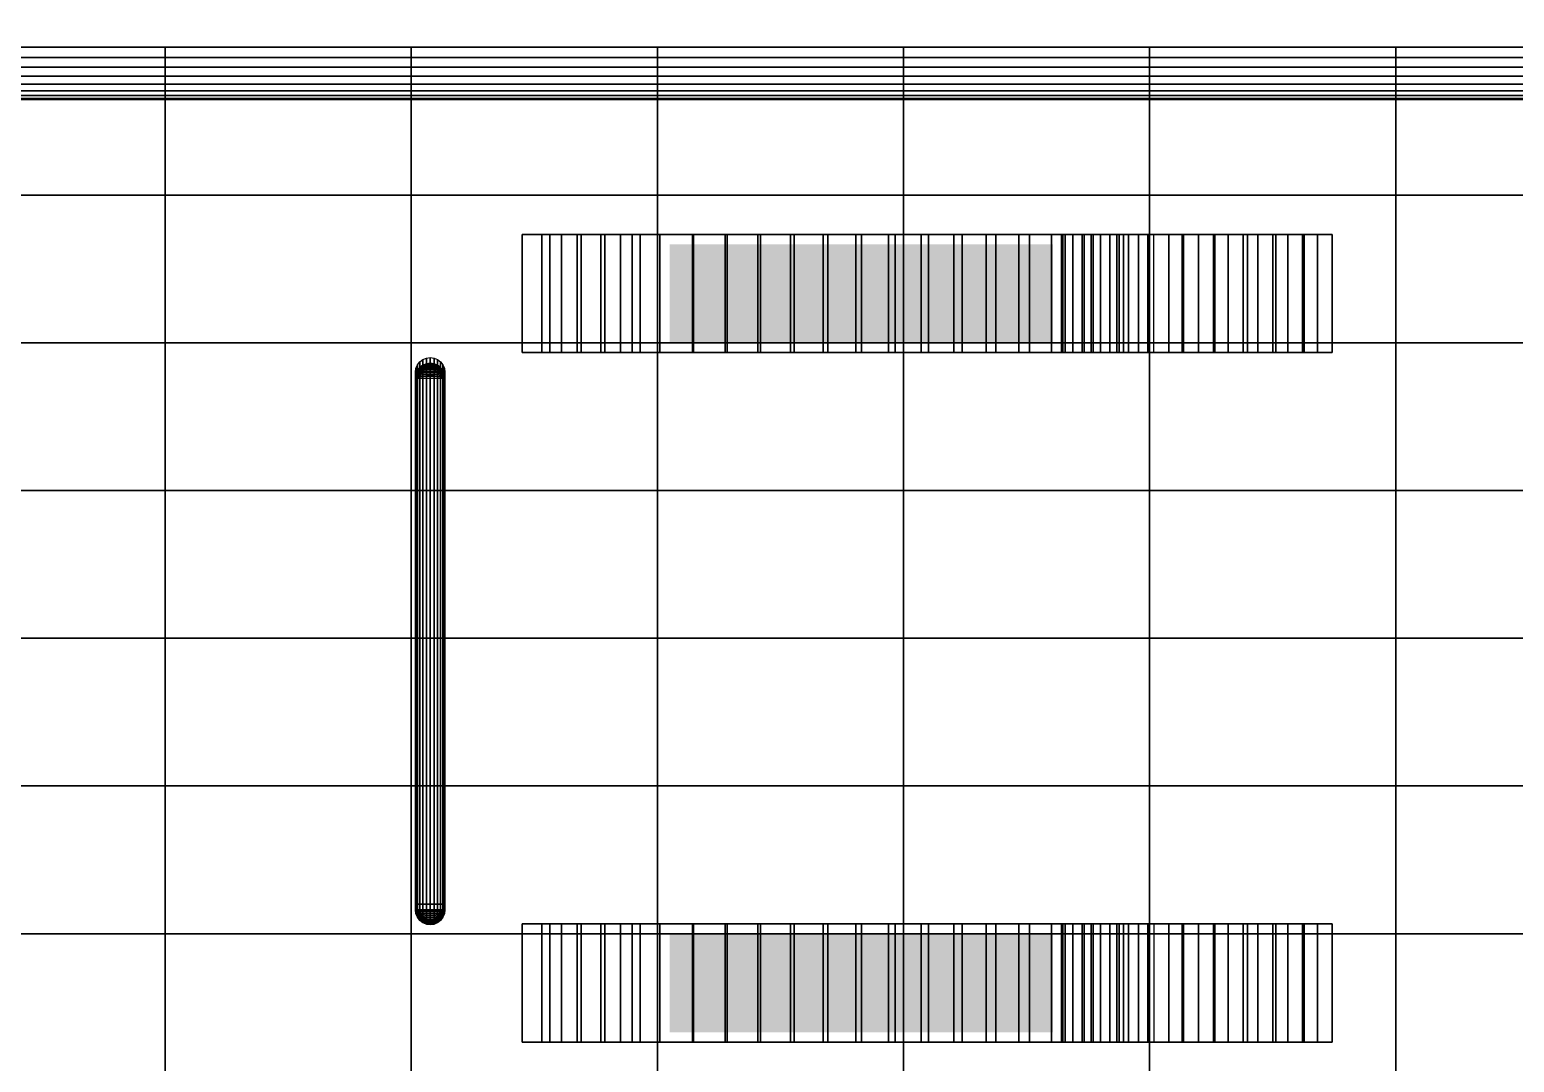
# Model space of a CAD drawing. Extents: x 21 to 175, y -6 to 102.
# Drawn here: x 80.5 to 140.8, y 30.8 to 72.7 of the extents above; entities that cross this region are included whole.
import ezdxf

# ---------------------------------------------------------------- set-up
doc = ezdxf.new("R2010")
doc.units = 0
for name, color, linetype in [('ARM', 10, 'CONTINUOUS'), ('BOTTOM', 5, 'CONTINUOUS'), ('CHAIR', 9, 'CONTINUOUS'), ('CON7', 4, 'CONTINUOUS'), ('RAIL', 9, 'CONTINUOUS'), ('RTBODY', 15, 'CONTINUOUS'), ('TOP', 5, 'CONTINUOUS'), ('WINDOW', 7, 'CONTINUOUS')]:
    doc.layers.add(name, color=color, linetype=linetype)

msp = doc.modelspace()

# ---------------------------------------------------------------- linework, layer by layer
at = {"layer": 'ARM', "color": 1, "extrusion": (-2.23e-14, -1.06e-14, -1)}
msp.add_solid([(-122.076728, 63.999822, -10.443901), (-122.076728, 59.999822, -10.443901), (-106.500728, 63.999822, -10.443901), (-106.500728, 59.999822, -10.443901)], dxfattribs=at)
at = {"layer": 'ARM', "color": 1, "extrusion": (-2.23e-14, 3.99e-14, -1)}
msp.add_solid([(-122.076728, 32.000178, -10.443901), (-122.076728, 36.000178, -10.443901), (-106.500728, 32.000178, -10.443901), (-106.500728, 36.000178, -10.443901)], dxfattribs=at)
at = {"layer": 'ARM'}
for points, invisible_edges in [([(100.511213, 64.399822, 5.51737), (106.100728, 64.399822, 10.443901), (106.100728, 64.399822, 12.043901), (100.511213, 64.399822, 8.970432)], 1), ([(106.100728, 64.399822, 2.443901), (106.100728, 64.399822, 10.443901), (100.511213, 64.399822, 5.51737)], 3), ([(122.478134, 64.399822, 10.443901), (122.478134, 64.399822, 2.443901), (106.100728, 64.399822, 2.443901), (106.100728, 64.399822, 10.443901)], 5), ([(126.171285, 64.399822, 2.443901), (126.171285, 64.399822, 12.043901), (122.478134, 64.399822, 10.443901), (122.478134, 64.399822, 2.443901)], 5), ([(129.975708, 64.399822, 2.443901), (133.419209, 64.399822, 4.795976), (126.171285, 64.399822, 12.043901), (126.171285, 64.399822, 2.443901)], 4), ([(106.100728, 59.599822, 2.443901), (106.100728, 59.599822, 10.443901), (100.511213, 59.599822, 5.51737)], 3), ([(100.511213, 59.599822, 5.51737), (106.100728, 59.599822, 10.443901), (106.100728, 59.599822, 12.043901), (100.511213, 59.599822, 8.970432)], 1), ([(122.478134, 59.599822, 10.443901), (122.478134, 59.599822, 2.443901), (106.100728, 59.599822, 2.443901), (106.100728, 59.599822, 10.443901)], 5), ([(126.171285, 59.599822, 2.443901), (126.171285, 59.599822, 12.043901), (122.478134, 59.599822, 10.443901), (122.478134, 59.599822, 2.443901)], 5), ([(129.975708, 59.599822, 2.443901), (133.419209, 59.599822, 4.795976), (126.171285, 59.599822, 12.043901), (126.171285, 59.599822, 2.443901)], 4), ([(100.511213, 36.400178, 5.51737), (106.100728, 36.400178, 10.443901), (106.100728, 36.400178, 12.043901), (100.511213, 36.400178, 8.970432)], 1), ([(106.100728, 36.400178, 2.443901), (106.100728, 36.400178, 10.443901), (100.511213, 36.400178, 5.51737)], 3), ([(122.478134, 36.400178, 10.443901), (122.478134, 36.400178, 2.443901), (106.100728, 36.400178, 2.443901), (106.100728, 36.400178, 10.443901)], 5), ([(126.171285, 36.400178, 2.443901), (126.171285, 36.400178, 12.043901), (122.478134, 36.400178, 10.443901), (122.478134, 36.400178, 2.443901)], 5), ([(129.975708, 36.400178, 2.443901), (133.419209, 36.400178, 4.795976), (126.171285, 36.400178, 12.043901), (126.171285, 36.400178, 2.443901)], 4), ([(106.100728, 31.600178, 2.443901), (106.100728, 31.600178, 10.443901), (100.511213, 31.600178, 5.51737)], 3), ([(100.511213, 31.600178, 5.51737), (106.100728, 31.600178, 10.443901), (106.100728, 31.600178, 12.043901), (100.511213, 31.600178, 8.970432)], 1), ([(122.478134, 31.600178, 10.443901), (122.478134, 31.600178, 2.443901), (106.100728, 31.600178, 2.443901), (106.100728, 31.600178, 10.443901)], 5), ([(126.171285, 31.600178, 2.443901), (126.171285, 31.600178, 12.043901), (122.478134, 31.600178, 10.443901), (122.478134, 31.600178, 2.443901)], 5), ([(129.975708, 31.600178, 2.443901), (133.419209, 31.600178, 4.795976), (126.171285, 31.600178, 12.043901), (126.171285, 31.600178, 2.443901)], 4)]:
    msp.add_3dface(points, dxfattribs=dict(at, invisible_edges=invisible_edges))
at = {"layer": 'CHAIR'}
for points in [[(97.371285, 58.799822, 2.443901), (96.171285, 58.799822, 2.443901), (96.171285, 58.565683, 31.242949), (97.371285, 58.565683, 31.242949)], [(96.171285, 58.799822, 2.443901), (97.371285, 58.799822, 2.443901), (97.371285, 37.200535, 2.268297), (96.171285, 37.200535, 2.268297)], [(96.171285, 58.565683, 31.242949), (97.371285, 58.565683, 31.242949), (97.371285, 36.966397, 31.067345), (96.171285, 36.966397, 31.067345)], [(97.371285, 36.966397, 31.067345), (96.171285, 36.966397, 31.067345), (96.171285, 37.200535, 2.268297), (97.371285, 37.199822, 2.443901)]]:
    msp.add_3dface(points, dxfattribs=at)
at = {"layer": 'CON7', "extrusion": (-2.4e-15, 1, 3.2e-15)}
for p, q in [((110.741672, 72, 19.531668), (108.620507, 72, 22.213055)), ((112.421926, 72, 19.085351), (109.920217, 72, 22.247789)), ((113.728791, 72, 19.989615), (111.943142, 72, 22.246873)), ((137.999135, 72, 20.693671), (132.955923, 72, 27.06885)), ((136.505576, 72, 20.809471), (134.469233, 72, 23.383634)), ((139.866085, 72, 20.836232), (135.560716, 72, 26.278696))]:
    msp.add_line(p, q, dxfattribs=at)
at = {"layer": 'WINDOW', "extrusion": (-3.3e-15, 1, 2.5e-15)}
msp.add_line((143.272078, 72, 30.727922), (82.043291, 72, 18), dxfattribs=at)
at = {"layer": 'WINDOW'}
msp.add_line((156, 72, 18), (82.043291, 72, 18), dxfattribs=at)

# ---------------------------------------------------------------- meshes
at = {"layer": 'ARM'}
mesh = msp.add_polymesh((2, 6), dxfattribs=at)
for k, corner in enumerate([(106.100728, 64.399822, 12.043901), (104.982825, 64.399822, 11.429207), (103.864922, 64.399822, 10.814513), (102.747019, 64.399822, 10.19982), (101.629116, 64.399822, 9.585126), (100.511213, 64.399822, 8.970432), (106.100728, 59.599822, 12.043901), (104.982825, 59.599822, 11.429207), (103.864922, 59.599822, 10.814513), (102.747019, 59.599822, 10.19982), (101.629116, 59.599822, 9.585126), (100.511213, 59.599822, 8.970432)]):
    mesh.set_mesh_vertex(divmod(k, 6), corner)
mesh = msp.add_polymesh((2, 6), dxfattribs=at)
for k, corner in enumerate([(100.511213, 59.599822, 8.970432), (100.511213, 59.599822, 8.27982), (100.511213, 59.599822, 7.589207), (100.511213, 59.599822, 6.898595), (100.511213, 59.599822, 6.207982), (100.511213, 59.599822, 5.51737), (100.511213, 64.399822, 8.970432), (100.511213, 64.399822, 8.27982), (100.511213, 64.399822, 7.589207), (100.511213, 64.399822, 6.898595), (100.511213, 64.399822, 6.207982), (100.511213, 64.399822, 5.51737)]):
    mesh.set_mesh_vertex(divmod(k, 6), corner)
mesh = msp.add_polymesh((2, 8), dxfattribs=at)
for k, corner in enumerate([(100.511213, 59.599822, 5.51737), (101.309715, 59.599822, 5.078303), (102.108217, 59.599822, 4.639236), (102.906719, 59.599822, 4.200169), (103.705221, 59.599822, 3.761102), (104.503724, 59.599822, 3.322035), (105.302226, 59.599822, 2.882968), (106.100728, 59.599822, 2.443901), (100.511213, 64.399822, 5.51737), (101.309715, 64.399822, 5.078303), (102.108217, 64.399822, 4.639236), (102.906719, 64.399822, 4.200169), (103.705221, 64.399822, 3.761102), (104.503724, 64.399822, 3.322035), (105.302226, 64.399822, 2.882968), (106.100728, 64.399822, 2.443901)]):
    mesh.set_mesh_vertex(divmod(k, 8), corner)
mesh = msp.add_polymesh((2, 13), dxfattribs=at)
for k, corner in enumerate([(106.100728, 59.599822, 10.443901), (107.465512, 59.599822, 10.443901), (108.830295, 59.599822, 10.443901), (110.195079, 59.599822, 10.443901), (111.559863, 59.599822, 10.443901), (112.924647, 59.599822, 10.443901), (114.289431, 59.599822, 10.443901), (115.654215, 59.599822, 10.443901), (117.018998, 59.599822, 10.443901), (118.383782, 59.599822, 10.443901), (119.748566, 59.599822, 10.443901), (121.11335, 59.599822, 10.443901), (122.478134, 59.599822, 10.443901), (106.100728, 64.399822, 10.443901), (107.465512, 64.399822, 10.443901), (108.830295, 64.399822, 10.443901), (110.195079, 64.399822, 10.443901), (111.559863, 64.399822, 10.443901), (112.924647, 64.399822, 10.443901), (114.289431, 64.399822, 10.443901), (115.654215, 64.399822, 10.443901), (117.018998, 64.399822, 10.443901), (118.383782, 64.399822, 10.443901), (119.748566, 64.399822, 10.443901), (121.11335, 64.399822, 10.443901), (122.478134, 64.399822, 10.443901)]):
    mesh.set_mesh_vertex(divmod(k, 13), corner)
mesh = msp.add_polymesh((2, 4), dxfattribs=at)
for k, corner in enumerate([(106.100728, 59.599822, 10.443901), (106.100728, 59.599822, 10.977234), (106.100728, 59.599822, 11.510568), (106.100728, 59.599822, 12.043901), (106.100728, 64.399822, 10.443901), (106.100728, 64.399822, 10.977234), (106.100728, 64.399822, 11.510568), (106.100728, 64.399822, 12.043901)]):
    mesh.set_mesh_vertex(divmod(k, 4), corner)
mesh = msp.add_polymesh((2, 19), dxfattribs=at)
for k, corner in enumerate([(106.100728, 59.599822, 2.443901), (107.427116, 59.599822, 2.443901), (108.753503, 59.599822, 2.443901), (110.079891, 59.599822, 2.443901), (111.406279, 59.599822, 2.443901), (112.732667, 59.599822, 2.443901), (114.059055, 59.599822, 2.443901), (115.385442, 59.599822, 2.443901), (116.71183, 59.599822, 2.443901), (118.038218, 59.599822, 2.443901), (119.364606, 59.599822, 2.443901), (120.690994, 59.599822, 2.443901), (122.017382, 59.599822, 2.443901), (123.343769, 59.599822, 2.443901), (124.670157, 59.599822, 2.443901), (125.996545, 59.599822, 2.443901), (127.322933, 59.599822, 2.443901), (128.649321, 59.599822, 2.443901), (129.975708, 59.599822, 2.443901), (106.100728, 64.399822, 2.443901), (107.427116, 64.399822, 2.443901), (108.753503, 64.399822, 2.443901), (110.079891, 64.399822, 2.443901), (111.406279, 64.399822, 2.443901), (112.732667, 64.399822, 2.443901), (114.059055, 64.399822, 2.443901), (115.385442, 64.399822, 2.443901), (116.71183, 64.399822, 2.443901), (118.038218, 64.399822, 2.443901), (119.364606, 64.399822, 2.443901), (120.690994, 64.399822, 2.443901), (122.017382, 64.399822, 2.443901), (123.343769, 64.399822, 2.443901), (124.670157, 64.399822, 2.443901), (125.996545, 64.399822, 2.443901), (127.322933, 64.399822, 2.443901), (128.649321, 64.399822, 2.443901), (129.975708, 64.399822, 2.443901)]):
    mesh.set_mesh_vertex(divmod(k, 19), corner)
at = {"layer": 'ARM', "color": 1}
mesh = msp.add_polymesh((2, 13), dxfattribs=at)
for k, corner in enumerate([(126.171285, 64.399822, 12.043901), (125.919823, 64.399822, 12.363911), (125.543457, 64.399822, 12.51879), (125.139593, 64.399822, 12.468454), (124.761878, 64.399822, 12.305148), (124.384281, 64.399822, 12.14156), (124.006684, 64.399822, 11.977972), (123.629088, 64.399822, 11.814384), (123.251491, 64.399822, 11.650796), (122.874018, 64.399822, 11.486929), (122.561079, 64.399822, 11.226721), (122.416658, 64.399822, 10.846219), (122.478134, 64.399822, 10.443901), (126.171285, 59.599822, 12.043901), (125.919823, 59.599822, 12.363911), (125.543457, 59.599822, 12.51879), (125.139593, 59.599822, 12.468454), (124.761878, 59.599822, 12.305148), (124.384281, 59.599822, 12.14156), (124.006684, 59.599822, 11.977972), (123.629088, 59.599822, 11.814384), (123.251491, 59.599822, 11.650796), (122.874018, 59.599822, 11.486929), (122.561079, 59.599822, 11.226721), (122.416658, 59.599822, 10.846219), (122.478134, 59.599822, 10.443901)]):
    mesh.set_mesh_vertex(divmod(k, 13), corner)
at = {"layer": 'ARM'}
mesh = msp.add_polymesh((2, 4), dxfattribs=at)
for k, corner in enumerate([(126.171285, 64.399822, 12.043901), (124.940234, 64.399822, 11.510568), (123.709184, 64.399822, 10.977234), (122.478134, 64.399822, 10.443901), (126.171285, 59.599822, 12.043901), (124.940234, 59.599822, 11.510568), (123.709184, 59.599822, 10.977234), (122.478134, 59.599822, 10.443901)]):
    mesh.set_mesh_vertex(divmod(k, 4), corner)
mesh = msp.add_polymesh((2, 13), dxfattribs=at)
for k, corner in enumerate([(126.171285, 64.399822, 12.043901), (126.775278, 64.399822, 11.439907), (127.379272, 64.399822, 10.835914), (127.983266, 64.399822, 10.23192), (128.58726, 64.399822, 9.627926), (129.191253, 64.399822, 9.023932), (129.795247, 64.399822, 8.419939), (130.399241, 64.399822, 7.815945), (131.003235, 64.399822, 7.211951), (131.607228, 64.399822, 6.607957), (132.211222, 64.399822, 6.003964), (132.815216, 64.399822, 5.39997), (133.419209, 64.399822, 4.795976), (126.171285, 59.599822, 12.043901), (126.775278, 59.599822, 11.439907), (127.379272, 59.599822, 10.835914), (127.983266, 59.599822, 10.23192), (128.58726, 59.599822, 9.627926), (129.191253, 59.599822, 9.023932), (129.795247, 59.599822, 8.419939), (130.399241, 59.599822, 7.815945), (131.003235, 59.599822, 7.211951), (131.607228, 59.599822, 6.607957), (132.211222, 59.599822, 6.003964), (132.815216, 59.599822, 5.39997), (133.419209, 59.599822, 4.795976)]):
    mesh.set_mesh_vertex(divmod(k, 13), corner)
mesh = msp.add_polymesh((2, 4), dxfattribs=at)
for k, corner in enumerate([(129.975708, 59.599822, 2.443901), (131.123542, 59.599822, 3.227926), (132.271376, 59.599822, 4.011951), (133.419209, 59.599822, 4.795976), (129.975708, 64.399822, 2.443901), (131.123542, 64.399822, 3.227926), (132.271376, 64.399822, 4.011951), (133.419209, 64.399822, 4.795976)]):
    mesh.set_mesh_vertex(divmod(k, 4), corner)
mesh = msp.add_polymesh((2, 8), dxfattribs=at)
for k, corner in enumerate([(100.511213, 36.400178, 5.51737), (101.309715, 36.400178, 5.078303), (102.108217, 36.400178, 4.639236), (102.906719, 36.400178, 4.200169), (103.705221, 36.400178, 3.761102), (104.503724, 36.400178, 3.322035), (105.302226, 36.400178, 2.882968), (106.100728, 36.400178, 2.443901), (100.511213, 31.600178, 5.51737), (101.309715, 31.600178, 5.078303), (102.108217, 31.600178, 4.639236), (102.906719, 31.600178, 4.200169), (103.705221, 31.600178, 3.761102), (104.503724, 31.600178, 3.322035), (105.302226, 31.600178, 2.882968), (106.100728, 31.600178, 2.443901)]):
    mesh.set_mesh_vertex(divmod(k, 8), corner)
mesh = msp.add_polymesh((2, 6), dxfattribs=at)
for k, corner in enumerate([(100.511213, 36.400178, 8.970432), (100.511213, 36.400178, 8.27982), (100.511213, 36.400178, 7.589207), (100.511213, 36.400178, 6.898595), (100.511213, 36.400178, 6.207982), (100.511213, 36.400178, 5.51737), (100.511213, 31.600178, 8.970432), (100.511213, 31.600178, 8.27982), (100.511213, 31.600178, 7.589207), (100.511213, 31.600178, 6.898595), (100.511213, 31.600178, 6.207982), (100.511213, 31.600178, 5.51737)]):
    mesh.set_mesh_vertex(divmod(k, 6), corner)
mesh = msp.add_polymesh((2, 6), dxfattribs=at)
for k, corner in enumerate([(106.100728, 31.600178, 12.043901), (104.982825, 31.600178, 11.429207), (103.864922, 31.600178, 10.814513), (102.747019, 31.600178, 10.19982), (101.629116, 31.600178, 9.585126), (100.511213, 31.600178, 8.970432), (106.100728, 36.400178, 12.043901), (104.982825, 36.400178, 11.429207), (103.864922, 36.400178, 10.814513), (102.747019, 36.400178, 10.19982), (101.629116, 36.400178, 9.585126), (100.511213, 36.400178, 8.970432)]):
    mesh.set_mesh_vertex(divmod(k, 6), corner)
mesh = msp.add_polymesh((2, 19), dxfattribs=at)
for k, corner in enumerate([(106.100728, 36.400178, 2.443901), (107.427116, 36.400178, 2.443901), (108.753503, 36.400178, 2.443901), (110.079891, 36.400178, 2.443901), (111.406279, 36.400178, 2.443901), (112.732667, 36.400178, 2.443901), (114.059055, 36.400178, 2.443901), (115.385442, 36.400178, 2.443901), (116.71183, 36.400178, 2.443901), (118.038218, 36.400178, 2.443901), (119.364606, 36.400178, 2.443901), (120.690994, 36.400178, 2.443901), (122.017382, 36.400178, 2.443901), (123.343769, 36.400178, 2.443901), (124.670157, 36.400178, 2.443901), (125.996545, 36.400178, 2.443901), (127.322933, 36.400178, 2.443901), (128.649321, 36.400178, 2.443901), (129.975708, 36.400178, 2.443901), (106.100728, 31.600178, 2.443901), (107.427116, 31.600178, 2.443901), (108.753503, 31.600178, 2.443901), (110.079891, 31.600178, 2.443901), (111.406279, 31.600178, 2.443901), (112.732667, 31.600178, 2.443901), (114.059055, 31.600178, 2.443901), (115.385442, 31.600178, 2.443901), (116.71183, 31.600178, 2.443901), (118.038218, 31.600178, 2.443901), (119.364606, 31.600178, 2.443901), (120.690994, 31.600178, 2.443901), (122.017382, 31.600178, 2.443901), (123.343769, 31.600178, 2.443901), (124.670157, 31.600178, 2.443901), (125.996545, 31.600178, 2.443901), (127.322933, 31.600178, 2.443901), (128.649321, 31.600178, 2.443901), (129.975708, 31.600178, 2.443901)]):
    mesh.set_mesh_vertex(divmod(k, 19), corner)
mesh = msp.add_polymesh((2, 4), dxfattribs=at)
for k, corner in enumerate([(106.100728, 36.400178, 10.443901), (106.100728, 36.400178, 10.977234), (106.100728, 36.400178, 11.510568), (106.100728, 36.400178, 12.043901), (106.100728, 31.600178, 10.443901), (106.100728, 31.600178, 10.977234), (106.100728, 31.600178, 11.510568), (106.100728, 31.600178, 12.043901)]):
    mesh.set_mesh_vertex(divmod(k, 4), corner)
mesh = msp.add_polymesh((2, 13), dxfattribs=at)
for k, corner in enumerate([(106.100728, 36.400178, 10.443901), (107.465512, 36.400178, 10.443901), (108.830295, 36.400178, 10.443901), (110.195079, 36.400178, 10.443901), (111.559863, 36.400178, 10.443901), (112.924647, 36.400178, 10.443901), (114.289431, 36.400178, 10.443901), (115.654215, 36.400178, 10.443901), (117.018998, 36.400178, 10.443901), (118.383782, 36.400178, 10.443901), (119.748566, 36.400178, 10.443901), (121.11335, 36.400178, 10.443901), (122.478134, 36.400178, 10.443901), (106.100728, 31.600178, 10.443901), (107.465512, 31.600178, 10.443901), (108.830295, 31.600178, 10.443901), (110.195079, 31.600178, 10.443901), (111.559863, 31.600178, 10.443901), (112.924647, 31.600178, 10.443901), (114.289431, 31.600178, 10.443901), (115.654215, 31.600178, 10.443901), (117.018998, 31.600178, 10.443901), (118.383782, 31.600178, 10.443901), (119.748566, 31.600178, 10.443901), (121.11335, 31.600178, 10.443901), (122.478134, 31.600178, 10.443901)]):
    mesh.set_mesh_vertex(divmod(k, 13), corner)
at = {"layer": 'ARM', "color": 1}
mesh = msp.add_polymesh((2, 13), dxfattribs=at)
for k, corner in enumerate([(126.171285, 31.600178, 12.043901), (125.919823, 31.600178, 12.363911), (125.543457, 31.600178, 12.51879), (125.139593, 31.600178, 12.468454), (124.761878, 31.600178, 12.305148), (124.384281, 31.600178, 12.14156), (124.006684, 31.600178, 11.977972), (123.629088, 31.600178, 11.814384), (123.251491, 31.600178, 11.650796), (122.874018, 31.600178, 11.486929), (122.561079, 31.600178, 11.226721), (122.416658, 31.600178, 10.846219), (122.478134, 31.600178, 10.443901), (126.171285, 36.400178, 12.043901), (125.919823, 36.400178, 12.363911), (125.543457, 36.400178, 12.51879), (125.139593, 36.400178, 12.468454), (124.761878, 36.400178, 12.305148), (124.384281, 36.400178, 12.14156), (124.006684, 36.400178, 11.977972), (123.629088, 36.400178, 11.814384), (123.251491, 36.400178, 11.650796), (122.874018, 36.400178, 11.486929), (122.561079, 36.400178, 11.226721), (122.416658, 36.400178, 10.846219), (122.478134, 36.400178, 10.443901)]):
    mesh.set_mesh_vertex(divmod(k, 13), corner)
at = {"layer": 'ARM'}
mesh = msp.add_polymesh((2, 4), dxfattribs=at)
for k, corner in enumerate([(126.171285, 31.600178, 12.043901), (124.940234, 31.600178, 11.510568), (123.709184, 31.600178, 10.977234), (122.478134, 31.600178, 10.443901), (126.171285, 36.400178, 12.043901), (124.940234, 36.400178, 11.510568), (123.709184, 36.400178, 10.977234), (122.478134, 36.400178, 10.443901)]):
    mesh.set_mesh_vertex(divmod(k, 4), corner)
mesh = msp.add_polymesh((2, 13), dxfattribs=at)
for k, corner in enumerate([(126.171285, 31.600178, 12.043901), (126.775278, 31.600178, 11.439907), (127.379272, 31.600178, 10.835914), (127.983266, 31.600178, 10.23192), (128.58726, 31.600178, 9.627926), (129.191253, 31.600178, 9.023932), (129.795247, 31.600178, 8.419939), (130.399241, 31.600178, 7.815945), (131.003235, 31.600178, 7.211951), (131.607228, 31.600178, 6.607957), (132.211222, 31.600178, 6.003964), (132.815216, 31.600178, 5.39997), (133.419209, 31.600178, 4.795976), (126.171285, 36.400178, 12.043901), (126.775278, 36.400178, 11.439907), (127.379272, 36.400178, 10.835914), (127.983266, 36.400178, 10.23192), (128.58726, 36.400178, 9.627926), (129.191253, 36.400178, 9.023932), (129.795247, 36.400178, 8.419939), (130.399241, 36.400178, 7.815945), (131.003235, 36.400178, 7.211951), (131.607228, 36.400178, 6.607957), (132.211222, 36.400178, 6.003964), (132.815216, 36.400178, 5.39997), (133.419209, 36.400178, 4.795976)]):
    mesh.set_mesh_vertex(divmod(k, 13), corner)
mesh = msp.add_polymesh((2, 4), dxfattribs=at)
for k, corner in enumerate([(129.975708, 36.400178, 2.443901), (131.123542, 36.400178, 3.227926), (132.271376, 36.400178, 4.011951), (133.419209, 36.400178, 4.795976), (129.975708, 31.600178, 2.443901), (131.123542, 31.600178, 3.227926), (132.271376, 31.600178, 4.011951), (133.419209, 31.600178, 4.795976)]):
    mesh.set_mesh_vertex(divmod(k, 4), corner)
at = {"layer": 'BOTTOM'}
mesh = msp.add_polymesh((13, 9), dxfattribs=at)
for k, corner in enumerate([(156, 24), (156, 30), (156, 36), (156, 42), (156, 48), (156, 54), (156, 60), (156, 66), (156, 72), (146, 24), (146, 30), (146, 36), (146, 42), (146, 48), (146, 54), (146, 60), (146, 66), (146, 72), (136, 24), (136, 30), (136, 36), (136, 42), (136, 48), (136, 54), (136, 60), (136, 66), (136, 72), (126, 24), (126, 30), (126, 36), (126, 42), (126, 48), (126, 54), (126, 60), (126, 66), (126, 72), (116, 24), (116, 30), (116, 36), (116, 42), (116, 48), (116, 54), (116, 60), (116, 66), (116, 72), (106, 24), (106, 30), (106, 36), (106, 42), (106, 48), (106, 54), (106, 60), (106, 66), (106, 72), (96, 24), (96, 30), (96, 36), (96, 42), (96, 48), (96, 54), (96, 60), (96, 66), (96, 72), (86, 24), (86, 30), (86, 36), (86, 42), (86, 48), (86, 54), (86, 60), (86, 66), (86, 72), (76, 24), (76, 30), (76, 36), (76, 42), (76, 48), (76, 54), (76, 60), (76, 66), (76, 72), (66, 24), (66, 30), (66, 36), (66, 42), (66, 48), (66, 54), (66, 60), (66, 66), (66, 72), (56, 24), (56, 30), (56, 36), (56, 42), (56, 48), (56, 54), (56, 60), (56, 66), (56, 72), (46, 24), (46, 30), (46, 36), (46, 42), (46, 48), (46, 54), (46, 60), (46, 66), (46, 72), (36, 24), (36, 30), (36, 36), (36, 42), (36, 48), (36, 54), (36, 60), (36, 66), (36, 72)]):
    mesh.set_mesh_vertex(divmod(k, 9), corner)
at = {"layer": 'CHAIR'}
mesh = msp.add_polymesh((2, 13), dxfattribs=at)
for k, corner in enumerate([(96.171285, 58.799822, 2.443901), (96.191729, 58.955108, 2.445163), (96.251669, 59.099812, 2.44634), (96.347021, 59.224072, 2.44735), (96.471285, 59.31942, 2.448125), (96.615993, 59.379358, 2.448613), (96.771285, 59.399802, 2.448779), (96.926576, 59.379358, 2.448613), (97.071285, 59.31942, 2.448125), (97.195549, 59.224072, 2.44735), (97.2909, 59.099812, 2.44634), (97.35084, 58.955108, 2.445163), (97.371285, 58.799822, 2.443901), (96.171285, 58.565683, 31.242949), (96.191729, 58.720969, 31.244212), (96.251669, 58.865673, 31.245388), (96.347021, 58.989933, 31.246398), (96.471285, 59.085281, 31.247174), (96.615993, 59.145219, 31.247661), (96.771285, 59.165663, 31.247827), (96.926576, 59.145219, 31.247661), (97.071285, 59.085281, 31.247174), (97.195549, 58.989933, 31.246398), (97.2909, 58.865673, 31.245388), (97.35084, 58.720969, 31.244212), (97.371285, 58.565683, 31.242949)]):
    mesh.set_mesh_vertex(divmod(k, 13), corner)
mesh = msp.add_polymesh((13, 13), dxfattribs=at)
for k, corner in enumerate([(96.171285, 58.565683, 31.242949), (96.191729, 58.56442, 31.398236), (96.251669, 58.563244, 31.542939), (96.347021, 58.562234, 31.667199), (96.471285, 58.561459, 31.762547), (96.615993, 58.560971, 31.822486), (96.771285, 58.560805, 31.842929), (96.926576, 58.560971, 31.822486), (97.071285, 58.561459, 31.762547), (97.195549, 58.562234, 31.667199), (97.2909, 58.563244, 31.542939), (97.35084, 58.56442, 31.398236), (97.371285, 58.565683, 31.242949), (96.171285, 58.565683, 31.242949), (96.191729, 58.5847, 31.397072), (96.251669, 58.602421, 31.540691), (96.347021, 58.617639, 31.66402), (96.471285, 58.629316, 31.758653), (96.615993, 58.636656, 31.818143), (96.771285, 58.63916, 31.838433), (96.926576, 58.636656, 31.818143), (97.071285, 58.629316, 31.758653), (97.195549, 58.617639, 31.66402), (97.2909, 58.602421, 31.540691), (97.35084, 58.5847, 31.397072), (97.371285, 58.565683, 31.242949), (96.171285, 58.565683, 31.242949), (96.191729, 58.604655, 31.393271), (96.251669, 58.64097, 31.533349), (96.347021, 58.672155, 31.653636), (96.471285, 58.696084, 31.745936), (96.615993, 58.711127, 31.803958), (96.771285, 58.716258, 31.823748), (96.926576, 58.711127, 31.803958), (97.071285, 58.696084, 31.745936), (97.195549, 58.672155, 31.653636), (97.2909, 58.64097, 31.533349), (97.35084, 58.604655, 31.393271), (97.371285, 58.565683, 31.242949), (96.171285, 58.565683, 31.242949), (96.191729, 58.623942, 31.386898), (96.251669, 58.678231, 31.521037), (96.347021, 58.72485, 31.636225), (96.471285, 58.760622, 31.724612), (96.615993, 58.783109, 31.780174), (96.771285, 58.790779, 31.799125), (96.926576, 58.783109, 31.780174), (97.071285, 58.760622, 31.724612), (97.195549, 58.72485, 31.636225), (97.2909, 58.678231, 31.521037), (97.35084, 58.623942, 31.386898), (97.371285, 58.565683, 31.242949), (96.171285, 58.565683, 31.242949), (96.191729, 58.642233, 31.378062), (96.251669, 58.713566, 31.503968), (96.347021, 58.774821, 31.612085), (96.471285, 58.821824, 31.695047), (96.615993, 58.851371, 31.747198), (96.771285, 58.861449, 31.764986), (96.926576, 58.851371, 31.747198), (97.071285, 58.821824, 31.695047), (97.195549, 58.774821, 31.612085), (97.2909, 58.713566, 31.503968), (97.35084, 58.642233, 31.378062), (97.371285, 58.565683, 31.242949), (96.171285, 58.565683, 31.242949), (96.191729, 58.659214, 31.366915), (96.251669, 58.74637, 31.482432), (96.347021, 58.821214, 31.581629), (96.471285, 58.878643, 31.657746), (96.615993, 58.914744, 31.705595), (96.771285, 58.927058, 31.721915), (96.926576, 58.914744, 31.705595), (97.071285, 58.878643, 31.657746), (97.195549, 58.821214, 31.581629), (97.2909, 58.74637, 31.482432), (97.35084, 58.659214, 31.366915), (97.371285, 58.565683, 31.242949), (96.171285, 58.565683, 31.242949), (96.191729, 58.674594, 31.353646), (96.251669, 58.776083, 31.456799), (96.347021, 58.863234, 31.545378), (96.471285, 58.930107, 31.613348), (96.615993, 58.972145, 31.656075), (96.771285, 58.986484, 31.670648), (96.926576, 58.972145, 31.656075), (97.071285, 58.930107, 31.613348), (97.195549, 58.863234, 31.545378), (97.2909, 58.776083, 31.456799), (97.35084, 58.674594, 31.353646), (97.371285, 58.565683, 31.242949), (96.171285, 58.565683, 31.242949), (96.191729, 58.688111, 31.338483), (96.251669, 58.802196, 31.427507), (96.347021, 58.900163, 31.503953), (96.471285, 58.975336, 31.562612), (96.615993, 59.022592, 31.599487), (96.771285, 59.03871, 31.612064), (96.926576, 59.022592, 31.599487), (97.071285, 58.975336, 31.562612), (97.195549, 58.900163, 31.503953), (97.2909, 58.802196, 31.427507), (97.35084, 58.688111, 31.338483), (97.371285, 58.565683, 31.242949), (96.171285, 58.565683, 31.242949), (96.191729, 58.699534, 31.321686), (96.251669, 58.824263, 31.395056), (96.347021, 58.93137, 31.458061), (96.471285, 59.013556, 31.506407), (96.615993, 59.06522, 31.536798), (96.771285, 59.082842, 31.547164), (96.926576, 59.06522, 31.536798), (97.071285, 59.013556, 31.506407), (97.195549, 58.93137, 31.458061), (97.2909, 58.824263, 31.395056), (97.35084, 58.699534, 31.321686), (97.371285, 58.565683, 31.242949), (96.171285, 58.565683, 31.242949), (96.191729, 58.708666, 31.303541), (96.251669, 58.841904, 31.360004), (96.347021, 58.956319, 31.408489), (96.471285, 59.044112, 31.445694), (96.615993, 59.099302, 31.469081), (96.771285, 59.118126, 31.477058), (96.926576, 59.099302, 31.469081), (97.071285, 59.044112, 31.445694), (97.195549, 58.956319, 31.408489), (97.2909, 58.841904, 31.360004), (97.35084, 58.708666, 31.303541), (97.371285, 58.565683, 31.242949), (96.171285, 58.565683, 31.242949), (96.191729, 58.715351, 31.28436), (96.251669, 58.85482, 31.322948), (96.347021, 58.974584, 31.356085), (96.471285, 59.066483, 31.381512), (96.615993, 59.124253, 31.397495), (96.771285, 59.143957, 31.402947), (96.926576, 59.124253, 31.397495), (97.071285, 59.066483, 31.381512), (97.195549, 58.974584, 31.356085), (97.2909, 58.85482, 31.322948), (97.35084, 58.715351, 31.28436), (97.371285, 58.565683, 31.242949), (96.171285, 58.565683, 31.242949), (96.191729, 58.719476, 31.26447), (96.251669, 58.862788, 31.284524), (96.347021, 58.985853, 31.301745), (96.471285, 59.080284, 31.314959), (96.615993, 59.139646, 31.323265), (96.771285, 59.159894, 31.326099), (96.926576, 59.139646, 31.323265), (97.071285, 59.080284, 31.314959), (97.195549, 58.985853, 31.301745), (97.2909, 58.862788, 31.284524), (97.35084, 58.719476, 31.26447), (97.371285, 58.565683, 31.242949), (96.171285, 58.565683, 31.242949), (96.191729, 58.720969, 31.244212), (96.251669, 58.865673, 31.245388), (96.347021, 58.989933, 31.246398), (96.471285, 59.085281, 31.247174), (96.615993, 59.145219, 31.247661), (96.771285, 59.165663, 31.247827), (96.926576, 59.145219, 31.247661), (97.071285, 59.085281, 31.247174), (97.195549, 58.989933, 31.246398), (97.2909, 58.865673, 31.245388), (97.35084, 58.720969, 31.244212), (97.371285, 58.565683, 31.242949)]):
    mesh.set_mesh_vertex(divmod(k, 13), corner)
mesh = msp.add_polymesh((2, 13), dxfattribs=at)
for k, corner in enumerate([(96.171285, 58.565683, 31.242949), (96.191729, 58.56442, 31.398236), (96.251669, 58.563244, 31.542939), (96.347021, 58.562234, 31.667199), (96.471285, 58.561459, 31.762547), (96.615993, 58.560971, 31.822486), (96.771285, 58.560805, 31.842929), (96.926576, 58.560971, 31.822486), (97.071285, 58.561459, 31.762547), (97.195549, 58.562234, 31.667199), (97.2909, 58.563244, 31.542939), (97.35084, 58.56442, 31.398236), (97.371285, 58.565683, 31.242949), (96.171285, 36.966397, 31.067345), (96.191729, 36.965134, 31.222632), (96.251669, 36.963958, 31.367335), (96.347021, 36.962948, 31.491595), (96.471285, 36.962172, 31.586943), (96.615993, 36.961685, 31.646882), (96.771285, 36.961519, 31.667325), (96.926576, 36.961685, 31.646882), (97.071285, 36.962172, 31.586943), (97.195549, 36.962948, 31.491595), (97.2909, 36.963958, 31.367335), (97.35084, 36.965134, 31.222632), (97.371285, 36.966397, 31.067345)]):
    mesh.set_mesh_vertex(divmod(k, 13), corner)
mesh = msp.add_polymesh((2, 13), dxfattribs=at)
for k, corner in enumerate([(96.171285, 37.200535, 2.268297), (96.191729, 37.045249, 2.267035), (96.251669, 36.900545, 2.265858), (96.347021, 36.776285, 2.264848), (96.471285, 36.680937, 2.264073), (96.615993, 36.620999, 2.263585), (96.771285, 36.600555, 2.263419), (96.926576, 36.620999, 2.263585), (97.071285, 36.680937, 2.264073), (97.195549, 36.776285, 2.264848), (97.2909, 36.900545, 2.265858), (97.35084, 37.045249, 2.267035), (97.371285, 37.200535, 2.268297), (96.171285, 36.966397, 31.067345), (96.191729, 36.81111, 31.066083), (96.251669, 36.666407, 31.064906), (96.347021, 36.542147, 31.063896), (96.471285, 36.446799, 31.063121), (96.615993, 36.38686, 31.062634), (96.771285, 36.366417, 31.062467), (96.926576, 36.38686, 31.062634), (97.071285, 36.446799, 31.063121), (97.195549, 36.542147, 31.063896), (97.2909, 36.666407, 31.064906), (97.35084, 36.81111, 31.066083), (97.371285, 36.966397, 31.067345)]):
    mesh.set_mesh_vertex(divmod(k, 13), corner)
mesh = msp.add_polymesh((13, 13), dxfattribs=at)
for k, corner in enumerate([(96.171285, 36.966397, 31.067345), (96.191729, 36.965134, 31.222632), (96.251669, 36.963958, 31.367335), (96.347021, 36.962948, 31.491595), (96.471285, 36.962172, 31.586943), (96.615993, 36.961685, 31.646882), (96.771285, 36.961519, 31.667325), (96.926576, 36.961685, 31.646882), (97.071285, 36.962172, 31.586943), (97.195549, 36.962948, 31.491595), (97.2909, 36.963958, 31.367335), (97.35084, 36.965134, 31.222632), (97.371285, 36.966397, 31.067345), (96.171285, 36.966397, 31.067345), (96.191729, 36.944876, 31.221138), (96.251669, 36.924822, 31.364451), (96.347021, 36.907601, 31.487516), (96.471285, 36.894387, 31.581947), (96.615993, 36.886081, 31.641309), (96.771285, 36.883247, 31.661556), (96.926576, 36.886081, 31.641309), (97.071285, 36.894387, 31.581947), (97.195549, 36.907601, 31.487516), (97.2909, 36.924822, 31.364451), (97.35084, 36.944876, 31.221138), (97.371285, 36.966397, 31.067345), (96.171285, 36.966397, 31.067345), (96.191729, 36.924986, 31.217014), (96.251669, 36.886398, 31.356482), (96.347021, 36.853261, 31.476247), (96.471285, 36.827834, 31.568145), (96.615993, 36.811851, 31.625915), (96.771285, 36.806399, 31.645619), (96.926576, 36.811851, 31.625915), (97.071285, 36.827834, 31.568145), (97.195549, 36.853261, 31.476247), (97.2909, 36.886398, 31.356482), (97.35084, 36.924986, 31.217014), (97.371285, 36.966397, 31.067345), (96.171285, 36.966397, 31.067345), (96.191729, 36.905805, 31.210328), (96.251669, 36.849342, 31.343567), (96.347021, 36.800857, 31.457981), (96.471285, 36.763652, 31.545775), (96.615993, 36.740265, 31.600964), (96.771285, 36.732288, 31.619788), (96.926576, 36.740265, 31.600964), (97.071285, 36.763652, 31.545775), (97.195549, 36.800857, 31.457981), (97.2909, 36.849342, 31.343567), (97.35084, 36.905805, 31.210328), (97.371285, 36.966397, 31.067345), (96.171285, 36.966397, 31.067345), (96.191729, 36.88766, 31.201196), (96.251669, 36.81429, 31.325925), (96.347021, 36.751285, 31.433032), (96.471285, 36.702939, 31.515218), (96.615993, 36.672548, 31.566883), (96.771285, 36.662182, 31.584504), (96.926576, 36.672548, 31.566883), (97.071285, 36.702939, 31.515218), (97.195549, 36.751285, 31.433032), (97.2909, 36.81429, 31.325925), (97.35084, 36.88766, 31.201196), (97.371285, 36.966397, 31.067345), (96.171285, 36.966397, 31.067345), (96.191729, 36.870863, 31.189774), (96.251669, 36.781839, 31.303859), (96.347021, 36.705393, 31.401826), (96.471285, 36.646734, 31.476998), (96.615993, 36.609859, 31.524254), (96.771285, 36.597282, 31.540372), (96.926576, 36.609859, 31.524254), (97.071285, 36.646734, 31.476998), (97.195549, 36.705393, 31.401826), (97.2909, 36.781839, 31.303859), (97.35084, 36.870863, 31.189774), (97.371285, 36.966397, 31.067345), (96.171285, 36.966397, 31.067345), (96.191729, 36.8557, 31.176257), (96.251669, 36.752547, 31.277746), (96.347021, 36.663968, 31.364896), (96.471285, 36.595998, 31.43177), (96.615993, 36.553271, 31.473808), (96.771285, 36.538698, 31.488146), (96.926576, 36.553271, 31.473808), (97.071285, 36.595998, 31.43177), (97.195549, 36.663968, 31.364896), (97.2909, 36.752547, 31.277746), (97.35084, 36.8557, 31.176257), (97.371285, 36.966397, 31.067345), (96.171285, 36.966397, 31.067345), (96.191729, 36.842431, 31.160876), (96.251669, 36.726914, 31.248033), (96.347021, 36.627717, 31.322876), (96.471285, 36.5516, 31.380305), (96.615993, 36.503751, 31.416407), (96.771285, 36.487431, 31.42872), (96.926576, 36.503751, 31.416407), (97.071285, 36.5516, 31.380305), (97.195549, 36.627717, 31.322876), (97.2909, 36.726914, 31.248033), (97.35084, 36.842431, 31.160876), (97.371285, 36.966397, 31.067345), (96.171285, 36.966397, 31.067345), (96.191729, 36.831284, 31.143895), (96.251669, 36.705378, 31.215228), (96.347021, 36.597261, 31.276483), (96.471285, 36.514299, 31.323486), (96.615993, 36.462148, 31.353033), (96.771285, 36.44436, 31.363111), (96.926576, 36.462148, 31.353033), (97.071285, 36.514299, 31.323486), (97.195549, 36.597261, 31.276483), (97.2909, 36.705378, 31.215228), (97.35084, 36.831284, 31.143895), (97.371285, 36.966397, 31.067345), (96.171285, 36.966397, 31.067345), (96.191729, 36.822448, 31.125604), (96.251669, 36.688309, 31.179893), (96.347021, 36.573121, 31.226512), (96.471285, 36.484734, 31.262284), (96.615993, 36.429172, 31.284771), (96.771285, 36.410221, 31.292441), (96.926576, 36.429172, 31.284771), (97.071285, 36.484734, 31.262284), (97.195549, 36.573121, 31.226512), (97.2909, 36.688309, 31.179893), (97.35084, 36.822448, 31.125604), (97.371285, 36.966397, 31.067345), (96.171285, 36.966397, 31.067345), (96.191729, 36.816075, 31.106317), (96.251669, 36.675997, 31.142633), (96.347021, 36.55571, 31.173818), (96.471285, 36.46341, 31.197747), (96.615993, 36.405388, 31.212789), (96.771285, 36.385598, 31.21792), (96.926576, 36.405388, 31.212789), (97.071285, 36.46341, 31.197747), (97.195549, 36.55571, 31.173818), (97.2909, 36.675997, 31.142633), (97.35084, 36.816075, 31.106317), (97.371285, 36.966397, 31.067345), (96.171285, 36.966397, 31.067345), (96.191729, 36.812274, 31.086363), (96.251669, 36.668655, 31.104084), (96.347021, 36.545326, 31.119301), (96.471285, 36.450693, 31.130978), (96.615993, 36.391203, 31.138319), (96.771285, 36.370913, 31.140822), (96.926576, 36.391203, 31.138319), (97.071285, 36.450693, 31.130978), (97.195549, 36.545326, 31.119301), (97.2909, 36.668655, 31.104084), (97.35084, 36.812274, 31.086363), (97.371285, 36.966397, 31.067345), (96.171285, 36.966397, 31.067345), (96.191729, 36.81111, 31.066083), (96.251669, 36.666407, 31.064906), (96.347021, 36.542147, 31.063896), (96.471285, 36.446799, 31.063121), (96.615993, 36.38686, 31.062634), (96.771285, 36.366417, 31.062467), (96.926576, 36.38686, 31.062634), (97.071285, 36.446799, 31.063121), (97.195549, 36.542147, 31.063896), (97.2909, 36.666407, 31.064906), (97.35084, 36.81111, 31.066083), (97.371285, 36.966397, 31.067345)]):
    mesh.set_mesh_vertex(divmod(k, 13), corner)
at = {"layer": 'RAIL'}
mesh = msp.add_polymesh((2, 9), dxfattribs=at)
for k, corner in enumerate([(153.87868, 69.87868, 15), (153.91944, 69.91944, 15.585271), (154.040156, 70.040156, 16.14805), (154.236187, 70.236187, 16.666711), (154.5, 70.5, 17.12132), (154.821458, 70.821458, 17.494409), (155.188206, 71.188206, 17.771639), (155.586151, 71.586151, 17.942356), (156, 72, 18), (38.12132, 69.87868, 15), (38.08056, 69.91944, 15.585271), (37.959844, 70.040156, 16.14805), (37.763813, 70.236187, 16.666711), (37.5, 70.5, 17.12132), (37.178542, 70.821458, 17.494409), (36.811794, 71.188206, 17.771639), (36.413849, 71.586151, 17.942356), (36, 72, 18)]):
    mesh.set_mesh_vertex(divmod(k, 9), corner)
at = {"layer": 'RTBODY'}
mesh = msp.add_polymesh((2, 11), dxfattribs=at)
for k, corner in enumerate([(156, 72), (156, 75.779399, 0.288311), (156, 79.464878, 1.16789), (156, 82.878607, 2.80465), (156, 85.663556, 5.353722), (156, 86.124491, 9), (156, 85.663556, 12.646278), (156, 82.878607, 15.19535), (156, 79.464878, 16.83211), (156, 75.779399, 17.711689), (156, 72, 18), (60, 72), (60, 75.779399, 0.288311), (60, 79.464878, 1.16789), (60, 82.878607, 2.80465), (60, 85.663556, 5.353722), (60, 86.124491, 9), (60, 85.663556, 12.646278), (60, 82.878607, 15.19535), (60, 79.464878, 16.83211), (60, 75.779399, 17.711689), (60, 72, 18)]):
    mesh.set_mesh_vertex(divmod(k, 11), corner)
at = {"layer": 'TOP'}
mesh = msp.add_polymesh((13, 9), dxfattribs=at)
for k, corner in enumerate([(156, 24, 3), (156, 30, 3), (156, 36, 3), (156, 42, 3), (156, 48, 3), (156, 54, 3), (156, 60, 3), (156, 66, 3), (156, 72, 3), (146, 24, 3), (146, 30, 3), (146, 36, 3), (146, 42, 3), (146, 48, 3), (146, 54, 3), (146, 60, 3), (146, 66, 3), (146, 72, 3), (136, 24, 3), (136, 30, 3), (136, 36, 3), (136, 42, 3), (136, 48, 3), (136, 54, 3), (136, 60, 3), (136, 66, 3), (136, 72, 3), (126, 24, 3), (126, 30, 3), (126, 36, 3), (126, 42, 3), (126, 48, 3), (126, 54, 3), (126, 60, 3), (126, 66, 3), (126, 72, 3), (116, 24, 3), (116, 30, 3), (116, 36, 3), (116, 42, 3), (116, 48, 3), (116, 54, 3), (116, 60, 3), (116, 66, 3), (116, 72, 3), (106, 24, 3), (106, 30, 3), (106, 36, 3), (106, 42, 3), (106, 48, 3), (106, 54, 3), (106, 60, 3), (106, 66, 3), (106, 72, 3), (96, 24, 3), (96, 30, 3), (96, 36, 3), (96, 42, 3), (96, 48, 3), (96, 54, 3), (96, 60, 3), (96, 66, 3), (96, 72, 3), (86, 24, 3), (86, 30, 3), (86, 36, 3), (86, 42, 3), (86, 48, 3), (86, 54, 3), (86, 60, 3), (86, 66, 3), (86, 72, 3), (76, 24, 3), (76, 30, 3), (76, 36, 3), (76, 42, 3), (76, 48, 3), (76, 54, 3), (76, 60, 3), (76, 66, 3), (76, 72, 3), (66, 24, 3), (66, 30, 3), (66, 36, 3), (66, 42, 3), (66, 48, 3), (66, 54, 3), (66, 60, 3), (66, 66, 3), (66, 72, 3), (56, 24, 3), (56, 30, 3), (56, 36, 3), (56, 42, 3), (56, 48, 3), (56, 54, 3), (56, 60, 3), (56, 66, 3), (56, 72, 3), (46, 24, 3), (46, 30, 3), (46, 36, 3), (46, 42, 3), (46, 48, 3), (46, 54, 3), (46, 60, 3), (46, 66, 3), (46, 72, 3), (36, 24, 3), (36, 30, 3), (36, 36, 3), (36, 42, 3), (36, 48, 3), (36, 54, 3), (36, 60, 3), (36, 66, 3), (36, 72, 3)]):
    mesh.set_mesh_vertex(divmod(k, 9), corner)

doc.saveas('drawing.dxf')
